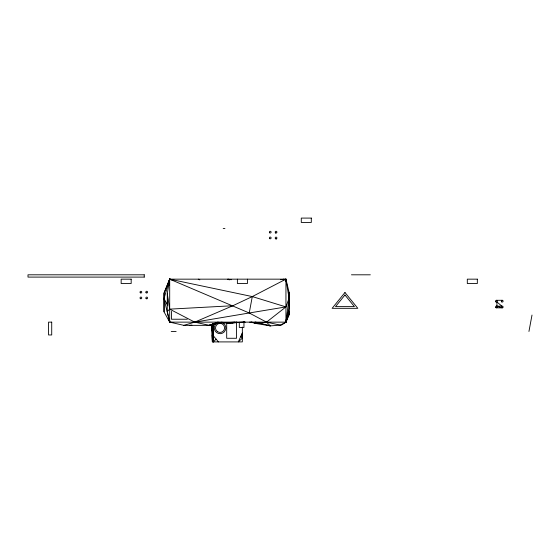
<?xml version="1.0" encoding="UTF-8"?>
<svg xmlns="http://www.w3.org/2000/svg" width="560" height="560" viewBox="0 0 560 560"><rect width="100%" height="100%" fill="white"/><g stroke="black" fill="none" stroke-linecap="round" stroke-linejoin="round"><path stroke-width="0.84" d="M222.593 322.322L209.279 325.353L183.897 325.353L169.687 322.133L164.024 311.815L164.031 298.816L164.43 300.482M242.34 337.771L242.34 336.679M285.943 320.418L285.943 322.133L281.547 325.052L270.34 325.878L254.744 323.288L251.132 322.133L260.239 323.288L270.34 325.878L266.518 322.133L249.235 312.984L169.687 279.16L164.024 293.111L164.024 298.599L169.694 322.133L173.005 322.455M285.943 281.785L285.943 279.16L169.687 279.16L164.024 293.111L164.024 311.815M254.744 323.288L260.239 323.288L266.518 322.133L280.301 325.143L285.929 322.133L289.373 314.461L288.799 310.422M289.373 312.032L289.373 314.461M212.527 335.839L212.387 341.908L242.34 341.908L242.34 327.04M167.706 298.858L167.279 303.142L167.678 304.787M169.085 285.159L169.687 279.16L252.294 296.576L285.929 306.915L289.065 298.263L285.929 279.16L283.472 279.769M286.202 319.571L285.929 322.133L169.687 322.133L169.092 319.634M288.708 295.673L289.065 292.257L285.929 279.16L284.305 279.713M289.065 298.263L285.929 322.133L289.366 312.802L288.631 310.359M169.694 320.39L169.694 322.133L167.279 311.479L167.279 293.692L169.687 279.16L172.214 279.741L169.701 279.16L164.024 298.599L167.664 305.34M183.897 325.353L194.726 322.133L249.235 312.984L252.294 296.576L285.929 279.16L286.223 281.736M528.941 331.471L532 315.063M168.518 283.255L169.701 279.16L171.304 279.72L169.701 279.16L169.687 322.133M287.259 318.248L285.943 322.133L285.943 279.16L285.936 281.659M242.34 333.032L238.294 341.908L242.34 338.177L240.828 336.357L242.34 334.845L241.955 333.872M167.279 311.479L169.687 309.141L232.876 305.725L252.294 296.576M212.121 335.006L212.387 341.908L211.323 324.303L213.283 341.908L216.146 339.164M266.518 322.133L285.929 306.915L249.235 312.984M287.308 313.796L289.366 312.802L288.575 310.394M167.279 293.692L169.687 309.141L194.726 322.133L232.876 305.725M194.726 322.133L209.279 325.353L217.637 322.133L223.608 322.889L245.147 322.133L233.037 322.721M221.305 322.336L209.279 325.353L216.419 322.714M282.541 279.748L284.186 279.16L280.763 279.678M232.442 322.889L234.598 322.133L223.608 322.889L220.605 322.28M209.279 325.353L219.037 322.378M226.289 323.288L233.023 322.826M234.675 322.595L236.334 322.364M229.705 323.288L236.565 322.63M189.371 325.353L191.926 325.115M220.017 322.455L221.718 322.294M226.772 323.134L230.223 322.826M234.542 322.441L236.264 322.287M232.932 322.616L237.118 322.273M496.419 300.3L502.243 300.293M233.24 322.42L236.628 322.301M223.202 228.508L224.945 228.508M275.828 232.981L275.961 232.981M144.256 274.806L28 274.806L28 277.095L144.256 277.095M351.442 274.806L370.328 274.806M496.762 306.152L501.928 306.194A0.875 0.875 0 0 1 503.111 307.125A0.875 0.875 0 0 1 501.711 307.685A0.875 0.875 0 0 1 501.928 306.194L496.881 301.924L496.958 306.264M187.313 319.228L171.43 319.228L171.43 311.367M219.457 323.288L221.165 323.288M171.234 331.471L176.141 331.471M496.552 307.825L502.124 307.867L496.881 306.194M221.473 322.259L223.909 322.448M249.662 322.133L253.113 322.497M231.238 279.713L227.808 279.16L229.39 279.895M254.94 322.133L260.239 323.288L255.563 322.133M267.057 325.094L270.34 325.878M169.687 279.16L171.283 279.797M198.254 279.16L199.829 279.874M212.016 324.562L213.283 335.762L218.449 341.908M211.736 324.828L213.283 341.908L213.283 323.778M213.283 341.908L212.422 324.359M211.722 324.653L211.953 330.694M212.926 323.568L213.283 335.762M247.408 279.16L247.408 283.521L237.384 283.521L237.384 279.16M243.95 321.405L243.95 327.467L239.309 327.467L239.309 322.266M236.537 322.133L236.537 338.275L226.695 338.275L226.695 322.98M144.242 274.806L144.242 277.095M221.585 322.336A5.775 5.775 0 0 1 225.274 330.386A5.775 5.775 0 0 1 216.706 332.619A5.775 5.775 0 0 1 215.992 323.799M289.065 308.021L285.929 322.133L289.373 309.141L289.065 292.257L289.065 308.021M344.967 292.509L332.122 308.322L357.812 308.322L344.967 292.509M344.96 295.001L335.517 306.621L354.41 306.621L344.96 295.001M276.381 238.791L275.933 238.84L276.381 238.791M311.304 218.092L301.28 218.092L301.28 222.453L311.304 222.453L311.304 218.092M131.173 279.16L121.149 279.16L121.149 283.521L131.173 283.521L131.173 279.16M477.33 279.16L467.306 279.16L467.306 283.521L477.33 283.521L477.33 279.16M51.716 322.133L48.552 322.133L48.552 334.964L51.716 334.964L51.716 322.133M146.174 298.662A0.875 0.875 0 0 0 147.581 298.102A0.875 0.875 0 0 0 146.391 297.164A0.875 0.875 0 0 0 146.174 298.662M140.294 292.775A0.875 0.875 0 0 0 141.743 292.355A0.875 0.875 0 0 0 140.658 291.305A0.875 0.875 0 0 0 140.294 292.775M140.371 298.627A0.875 0.875 0 0 0 141.764 298.039A0.875 0.875 0 0 0 140.56 297.129A0.875 0.875 0 0 0 140.371 298.627M146.09 292.754A0.875 0.875 0 0 0 147.553 292.362A0.875 0.875 0 0 0 146.482 291.291A0.875 0.875 0 0 0 146.09 292.754M269.717 238.63A0.875 0.875 0 0 0 271.11 238.049A0.875 0.875 0 0 0 269.906 237.132A0.875 0.875 0 0 0 269.717 238.63M275.52 238.665A0.875 0.875 0 0 0 276.92 238.105A0.875 0.875 0 0 0 275.737 237.167A0.875 0.875 0 0 0 275.52 238.665M275.618 232.897A0.875 0.875 0 0 0 276.927 232.141A0.875 0.875 0 0 0 275.618 231.385A0.875 0.875 0 0 0 275.618 232.897M269.633 232.778A0.875 0.875 0 0 0 271.089 232.365A0.875 0.875 0 0 0 270.004 231.315A0.875 0.875 0 0 0 269.633 232.778M501.809 301.917A0.875 0.875 0 0 0 503.111 301.161A0.875 0.875 0 0 0 501.809 300.405A0.875 0.875 0 0 0 501.809 301.917M495.824 301.798A0.875 0.875 0 0 0 497.28 301.385A0.875 0.875 0 0 0 496.188 300.335A0.875 0.875 0 0 0 495.824 301.798M495.901 307.65A0.875 0.875 0 0 0 497.294 307.069A0.875 0.875 0 0 0 496.097 306.159A0.875 0.875 0 0 0 495.901 307.65M217.49 331.66A4.543 4.543 0 0 0 224.581 328.251A4.543 4.543 0 0 0 218.085 323.82A4.543 4.543 0 0 0 217.49 331.66"/></g></svg>
